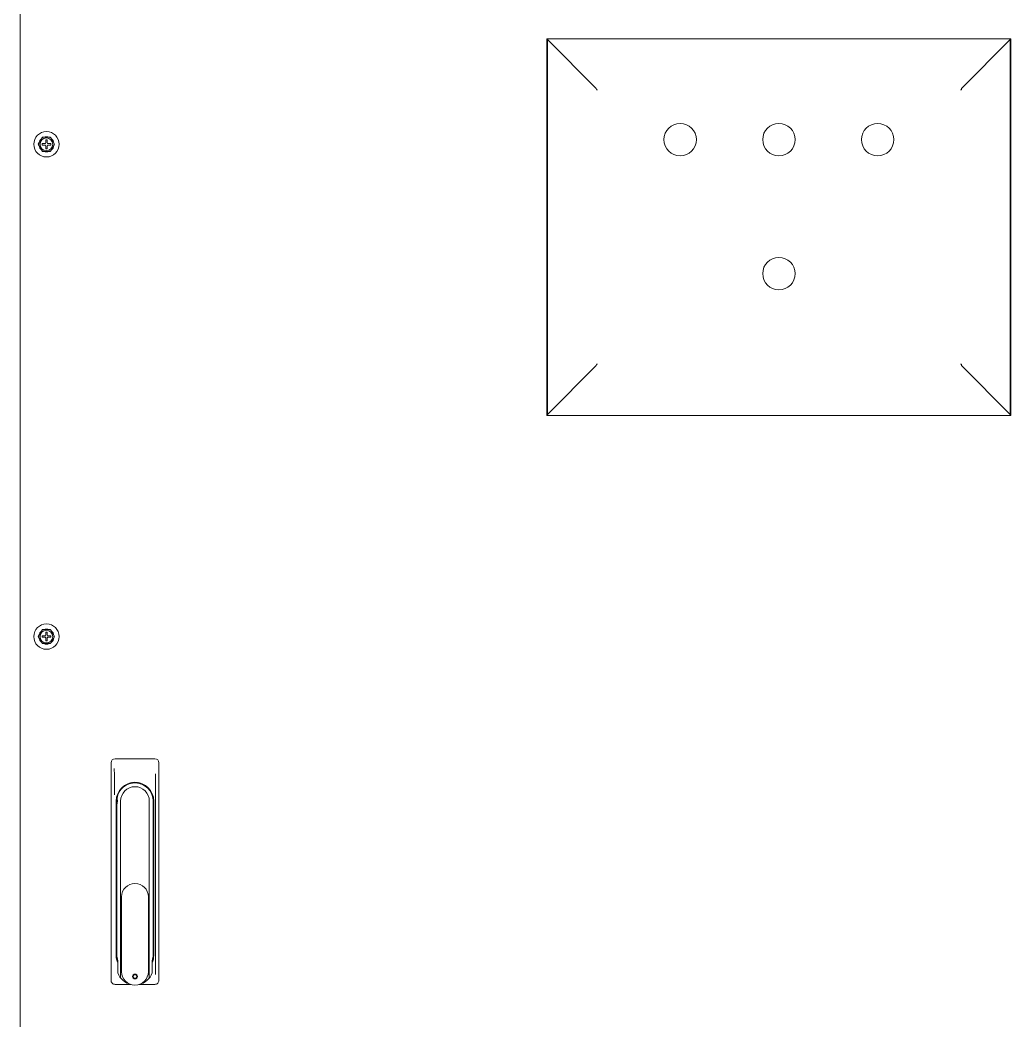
# Model space of a CAD drawing. Header units: inches. Extents: x -4705 to 38647, y 7098 to 31800.
# Drawn here: x 4590 to 5292, y 28104 to 28813 of the extents above; entities that cross this region are included whole.
import ezdxf

# ---------------------------------------------------------------- set-up
doc = ezdxf.new("R2010")
doc.units = ezdxf.units.IN
doc.header["$LTSCALE"] = 10
doc.header["$MEASUREMENT"] = 0
doc.layers.get('0').update_dxf_attribs({"lineweight": 0})
doc.layers.add('00_COMPONENTS', color=7, linetype='Continuous', lineweight=0)

msp = doc.modelspace()

# ---------------------------------------------------------------- linework, layer by layer
at = {"color": 7, "linetype": 'Continuous'}
for p, q in [((4589.642, 27381.566), (4589.642, 28893.369)), ((4963.679, 28799.429), (4963.125, 28799.989)), ((4963.125, 28799.989), (5292.159, 28799.989)), ((4963.142, 28532.989), (4963.142, 28799.989)), ((5292.142, 28799.977), (4963.142, 28799.977)), ((4963.142, 28799.39), (4963.64, 28799.39)), ((4963.64, 28799.39), (4963.64, 28533.563)), ((4998.202, 28764.619), (4963.64, 28799.39)), ((5257.083, 28764.619), (5291.644, 28799.39)), ((5292.159, 28799.989), (5291.606, 28799.429)), ((5291.644, 28799.39), (5291.644, 28533.563)), ((5292.142, 28799.39), (5291.644, 28799.39)), ((5292.142, 28799.989), (5292.142, 28532.989)), ((4998.21, 28763.728), (4998.202, 28764.619)), ((4998.925, 28763.727), (4998.21, 28763.727)), ((5256.36, 28763.727), (5257.074, 28763.727)), ((5257.074, 28763.728), (5257.083, 28764.619)), ((4963.64, 28533.563), (4998.202, 28568.334)), ((4998.202, 28568.334), (4998.21, 28569.226)), ((4998.925, 28569.226), (4998.21, 28569.226)), ((5256.36, 28569.226), (5257.074, 28569.226)), ((5257.083, 28568.334), (5257.074, 28569.226)), ((5291.644, 28533.563), (5257.083, 28568.334)), ((4963.679, 28533.525), (4963.125, 28532.964)), ((4963.125, 28532.964), (5292.159, 28532.964)), ((4963.142, 28533.563), (4963.64, 28533.563)), ((4963.142, 28532.989), (4963.142, 28532.977)), ((5292.142, 28532.989), (4963.142, 28532.989)), ((4963.142, 28532.977), (5292.142, 28532.977)), ((5292.159, 28532.964), (5291.606, 28533.525)), ((5292.142, 28533.563), (5291.644, 28533.563)), ((5292.142, 28532.977), (5292.142, 28532.989)), ((4654.142, 28132.566), (4654.142, 28286.566)), ((4685.142, 28289.566), (4657.142, 28289.566)), ((4688.142, 28132.566), (4688.142, 28286.566)), ((4656.648, 28270.114), (4656.673, 28263.875)), ((4657.842, 28150.066), (4657.842, 28259.566)), ((4658.242, 28150.865), (4658.242, 28257.516)), ((4660.982, 28134.118), (4660.982, 28259.566)), ((4681.303, 28259.566), (4681.303, 28134.118)), ((4684.042, 28150.865), (4684.042, 28259.566)), ((4684.442, 28259.566), (4684.442, 28150.066)), ((4685.613, 28263.875), (4685.613, 28136.514)), ((4661.642, 28191.666), (4661.642, 28138.566)), ((4680.642, 28138.566), (4680.642, 28191.666)), ((4657.842, 28174.966), (4658.242, 28174.966)), ((4658.124, 28174.966), (4658.242, 28175.106)), ((4684.042, 28175.106), (4684.161, 28174.966)), ((4684.042, 28174.966), (4684.442, 28174.966)), ((4658.242, 28150.865), (4658.243, 28150.706)), ((4684.041, 28150.701), (4684.042, 28150.865)), ((4658.987, 28146.546), (4658.987, 28137.746)), ((4683.298, 28137.746), (4683.298, 28146.546)), ((4657.142, 28129.566), (4668.085, 28129.566)), ((4674.199, 28129.566), (4685.142, 28129.566))]:
    msp.add_line(p, q, dxfattribs=at)
msp.add_lwpolyline([(4684.042, 28259.566), (4684.039, 28259.836), (4684.031, 28260.106), (4684.017, 28260.375)], dxfattribs=at)
for centre, radius in [((5057.642, 28728.477), 11.5), ((5127.642, 28728.477), 11.5), ((5197.642, 28728.477), 11.5), ((5127.642, 28633.477), 11.5), ((4671.142, 28135.166), 1.75), ((4671.142, 28135.166), 1.25)]:
    msp.add_circle(centre, radius, dxfattribs=at)
for centre, radius, start, end in [((4657.142, 28286.566), 3, 90, 180), ((4685.142, 28286.566), 3, 0, 90), ((3901.34, 28264.094), 755.332, 0.456665, 1.405318), ((5455.823, 28264.038), 770.21, 178.902737, 180.012135), ((4671.142, 28259.566), 13.3, 0, 180), ((4671.142, 28259.566), 12.9, 3.599484, 170.856016), ((4671.142, 28259.566), 10.161, 0, 180), ((4700.072, 28259.54), 41.713, 179.098352, 179.965295), ((4644.185, 28259.559), 14.483, 0.025323, 2.529458), ((4671.142, 28191.666), 9.5, 0, 180), ((4671.142, 28150.066), 13.3, 180, 203.260154), ((4671.142, 28150.866), 12.9, 180.70844, 199.562022), ((4671.142, 28150.866), 12.9, 340.437978, 359.269524), ((4671.142, 28150.066), 13.3, 336.540696, 0), ((4671.142, 28142.066), 12.9, 199.562022, 258.256837), ((4671.142, 28138.566), 9.5, 180, 0), ((4671.142, 28142.066), 12.9, 281.743163, 340.437978), ((4657.142, 28132.566), 3, 180, 270.000004), ((4685.142, 28132.566), 3, 269.999994, 0)]:
    msp.add_arc(centre, radius, start, end, dxfattribs=at)
for points, knots in [([(4658.242, 28257.516), (4658.387, 28257.516), (4658.491, 28258.225), (4658.602, 28258.592), (4658.637, 28258.945)], [0, 0, 0, 0, 0.2896015, 1, 1, 1, 1]), ([(4658.242, 28257.516), (4658.245, 28257.548), (4658.309, 28258.017), (4658.33, 28258.492), (4658.346, 28258.934)], [0, 0, 0, 0, 0.0677681, 1, 1, 1, 1]), ([(4658.346, 28258.934), (4658.35, 28259.039), (4658.357, 28259.249), (4658.359, 28259.46), (4658.359, 28259.566)], [0, 0, 0, 0, 0.4977273, 1, 1, 1, 1]), ([(4658.406, 28261.616), (4658.401, 28261.584), (4658.406, 28261.109), (4658.371, 28260.638), (4658.365, 28260.197)], [0, 0, 0, 0, 0.0674566, 1, 1, 1, 1]), ([(4658.406, 28261.616), (4658.542, 28261.616), (4658.561, 28260.888), (4658.638, 28260.546), (4658.654, 28260.198)], [0, 0, 0, 0, 0.2805329, 1, 1, 1, 1]), ([(4658.637, 28258.945), (4658.647, 28259.048), (4658.662, 28259.254), (4658.668, 28259.462), (4658.668, 28259.566)], [0, 0, 0, 0, 0.4977989, 1, 1, 1, 1])]:
    msp.add_open_spline(points, degree=3, knots=knots, dxfattribs=at)
at = {"layer": '00_COMPONENTS', "color": 7, "linetype": 'Continuous'}
for p, q in [((4605.506, 28730.155), (4602.619, 28725.155)), ((4605.292, 28725.655), (4605.292, 28724.655)), ((4607.392, 28725.655), (4605.292, 28725.655)), ((4611.279, 28730.155), (4605.506, 28730.155)), ((4607.892, 28728.255), (4607.892, 28726.155)), ((4608.892, 28728.255), (4607.892, 28728.255)), ((4608.892, 28726.155), (4608.892, 28728.255)), ((4611.492, 28725.655), (4609.392, 28725.655)), ((4614.166, 28725.155), (4611.279, 28730.155)), ((4611.492, 28724.655), (4611.492, 28725.655)), ((4602.619, 28725.155), (4605.506, 28720.155)), ((4605.292, 28724.655), (4607.392, 28724.655)), ((4605.506, 28720.155), (4611.279, 28720.155)), ((4607.892, 28724.155), (4607.892, 28722.055)), ((4607.892, 28722.055), (4608.892, 28722.055)), ((4608.892, 28722.055), (4608.892, 28724.155)), ((4609.392, 28724.655), (4611.492, 28724.655)), ((4611.279, 28720.155), (4614.166, 28725.155)), ((4605.506, 28381.155), (4602.619, 28376.155)), ((4611.279, 28381.155), (4605.506, 28381.155)), ((4607.892, 28379.255), (4607.892, 28377.155)), ((4608.892, 28379.255), (4607.892, 28379.255)), ((4608.892, 28377.155), (4608.892, 28379.255)), ((4614.166, 28376.155), (4611.279, 28381.155)), ((4602.619, 28376.155), (4605.506, 28371.155)), ((4605.292, 28376.655), (4605.292, 28375.655)), ((4607.392, 28376.655), (4605.292, 28376.655)), ((4605.292, 28375.655), (4607.392, 28375.655)), ((4605.506, 28371.155), (4611.279, 28371.155)), ((4607.892, 28375.155), (4607.892, 28373.055)), ((4607.892, 28373.055), (4608.892, 28373.055)), ((4608.892, 28373.055), (4608.892, 28375.155)), ((4611.492, 28376.655), (4609.392, 28376.655)), ((4609.392, 28375.655), (4611.492, 28375.655)), ((4611.279, 28371.155), (4614.166, 28376.155)), ((4611.492, 28375.655), (4611.492, 28376.655))]:
    msp.add_line(p, q, dxfattribs=at)
for centre, radius in [((4608.392, 28725.155), 9), ((4608.392, 28725.155), 4.5), ((4608.392, 28376.155), 9), ((4608.392, 28376.155), 4.5)]:
    msp.add_circle(centre, radius, dxfattribs=at)
for centre, radius, start, end in [((4608.392, 28725.155), 5.474, 174.007553, 185.992447), ((4608.392, 28725.155), 5.355, 129.020216, 170.979784), ((4608.392, 28725.155), 5.474, 114.007553, 125.992447), ((4608.392, 28725.155), 5.355, 69.020216, 110.979784), ((4607.392, 28726.155), 0.5, 270, 0), ((4609.392, 28726.155), 0.5, 180, 270), ((4608.392, 28725.155), 5.474, 54.007553, 65.992447), ((4608.392, 28725.155), 5.355, 9.020216, 50.979784), ((4608.392, 28725.155), 5.474, 354.007553, 5.992447), ((4608.392, 28725.155), 5.355, 189.020216, 230.979784), ((4608.392, 28725.155), 5.474, 234.007553, 245.992447), ((4608.392, 28725.155), 5.355, 249.020216, 290.979784), ((4607.392, 28724.155), 0.5, 0, 90), ((4609.392, 28724.155), 0.5, 90, 180), ((4608.392, 28725.155), 5.474, 294.007553, 305.992447), ((4608.392, 28725.155), 5.355, 309.020216, 350.979784), ((4608.392, 28376.155), 5.355, 129.020216, 170.979784), ((4608.392, 28376.155), 5.474, 114.007553, 125.992447), ((4608.392, 28376.155), 5.355, 69.020216, 110.979784), ((4608.392, 28376.155), 5.474, 54.007553, 65.992447), ((4608.392, 28376.155), 5.355, 9.020216, 50.979784), ((4608.392, 28376.155), 5.474, 174.007553, 185.992447), ((4608.392, 28376.155), 5.355, 189.020216, 230.979784), ((4608.392, 28376.155), 5.474, 234.007553, 245.992447), ((4608.392, 28376.155), 5.355, 249.020216, 290.979784), ((4607.392, 28377.155), 0.5, 270, 0), ((4607.392, 28375.155), 0.5, 0, 90), ((4609.392, 28377.155), 0.5, 180, 270), ((4609.392, 28375.155), 0.5, 90, 180), ((4608.392, 28376.155), 5.474, 294.007553, 305.992447), ((4608.392, 28376.155), 5.355, 309.020216, 350.979784), ((4608.392, 28376.155), 5.474, 354.007553, 5.992447)]:
    msp.add_arc(centre, radius, start, end, dxfattribs=at)

doc.saveas('drawing.dxf')
